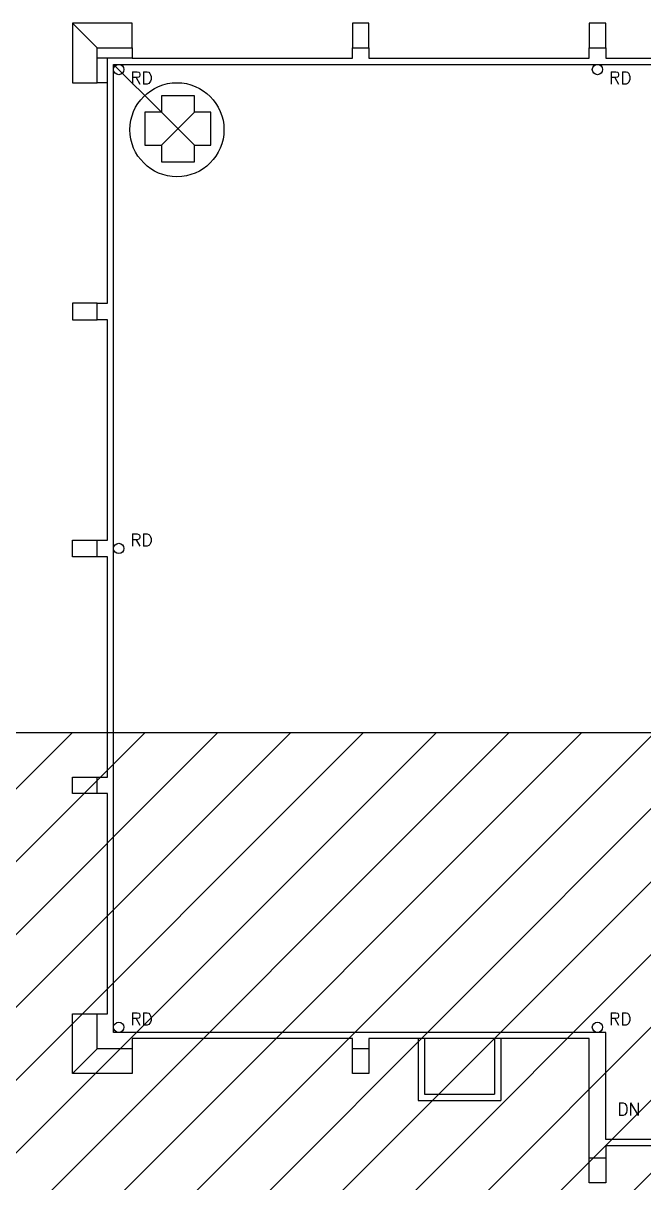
# Model space of a CAD drawing. Header units: inches. Extents: x 72602 to 350810, y -122122 to 43597.
# Drawn here: x 276451 to 291522, y 97 to 28247 of the extents above; entities that cross this region are included whole.
import ezdxf

# ---------------------------------------------------------------- set-up
doc = ezdxf.new("R2010")
doc.units = ezdxf.units.IN
doc.header["$MEASUREMENT"] = 0
doc.layers.add('M-HVAC-EQPM-NEW', color=5, linetype='Continuous')
doc.layers.add('M-X-BKGD', color=8, linetype='Continuous')
doc.styles.add('SIMS', font='simplex.shx')

msp = doc.modelspace()

# ---------------------------------------------------------------- hatches: boundary and pattern name
at = {"layer": 'M-HVAC-EQPM-NEW'}
h = msp.add_hatch(dxfattribs=at)
h.set_pattern_fill('ANSI31', color=1, scale=10000)
h.set_pattern_definition([(45, (111310, -84593.9), (-883.8835, 883.8835), [])])
h.paths.add_polyline_path([(249076, 11031), (293369, 11031), (293369, -22105), (249076, -22105)])

# ---------------------------------------------------------------- linework, layer by layer
at = {"layer": 'M-HVAC-EQPM-NEW', "color": 1}
msp.add_lwpolyline([(249076, 11031), (293369, 11031), (293369, -22105), (249076, -22105)], close=True, dxfattribs=at)
at = {"layer": 'M-X-BKGD'}
for p, q in [((278246, 27647), (277646, 28247)), ((278246, 27647), (277646, 28247)), ((279096, 27397), (278246, 27397)), ((279096, 27397), (278246, 27397)), ((278496, 26797), (278496, 27397)), ((278496, 26797), (278496, 27397)), ((278646, 27247), (279808, 26085)), ((278646, 27247), (279808, 26085)), ((279808, 26085), (280608, 25285)), ((280608, 26085), (279808, 25285)), ((279808, 26085), (280608, 25285)), ((280608, 26085), (279808, 25285)), ((286046, 3597), (286046, 2097)), ((286046, 3597), (286046, 2097)), ((286196, 3597), (286196, 2247)), ((286196, 3597), (286196, 2247)), ((287896, 3597), (287896, 2247)), ((287896, 3597), (287896, 2247)), ((288046, 3597), (288046, 2097)), ((288046, 3597), (288046, 2097)), ((278246, 3347), (277646, 2747)), ((278246, 3347), (277646, 2747)), ((286046, 2097), (288046, 2097)), ((286046, 2097), (288046, 2097)), ((286196, 2247), (287896, 2247)), ((286196, 2247), (287896, 2247))]:
    msp.add_line(p, q, dxfattribs=at)
for points in [[(279096, 27647), (279096, 28247), (277646, 28247), (277646, 26797), (278246, 26797)], [(279096, 27647), (279096, 28247), (277646, 28247), (277646, 26797), (278246, 26797)], [(284846, 27647), (284846, 28247), (284446, 28247), (284446, 27647)], [(284846, 27647), (284846, 28247), (284446, 28247), (284446, 27647)], [(290596, 27647), (290596, 28247), (290196, 28247), (290196, 27647)], [(290596, 27647), (290596, 28247), (290196, 28247), (290196, 27647)], [(295846, 997), (290596, 997), (290596, 697), (290196, 697), (290196, 3597), (284846, 3597), (284846, 3347), (284446, 3347), (284446, 3597), (279096, 3597), (279096, 3347), (278246, 3347), (278246, 4197), (278496, 4197), (278496, 9547), (278246, 9547), (278246, 9947), (278496, 9947), (278496, 15297), (278246, 15297), (278246, 15697), (278496, 15697), (278496, 21047), (278246, 21047), (278246, 21447), (278496, 21447), (278496, 26797), (278246, 26797), (278246, 27647), (279096, 27647), (279096, 27397), (284446, 27397), (284446, 27647), (284846, 27647), (284846, 27397), (290196, 27397), (290196, 27647), (290596, 27647), (290596, 27397), (295846, 27397)], [(295846, 997), (290596, 997), (290596, 697), (290196, 697), (290196, 3597), (284846, 3597), (284846, 3347), (284446, 3347), (284446, 3597), (279096, 3597), (279096, 3347), (278246, 3347), (278246, 4197), (278496, 4197), (278496, 9547), (278246, 9547), (278246, 9947), (278496, 9947), (278496, 15297), (278246, 15297), (278246, 15697), (278496, 15697), (278496, 21047), (278246, 21047), (278246, 21447), (278496, 21447), (278496, 26797), (278246, 26797), (278246, 27647), (279096, 27647), (279096, 27397), (284446, 27397), (284446, 27647), (284846, 27647), (284846, 27397), (290196, 27397), (290196, 27647), (290596, 27647), (290596, 27397), (295846, 27397)], [(295846, 3347), (295846, 1147), (290596, 1147), (290596, 3747), (278646, 3747), (278646, 27247), (295846, 27247)], [(295846, 3347), (295846, 1147), (290596, 1147), (290596, 3747), (278646, 3747), (278646, 27247), (295846, 27247)], [(278246, 21447), (277646, 21447), (277646, 21047), (278246, 21047)], [(278246, 21447), (277646, 21447), (277646, 21047), (278246, 21047)], [(278246, 15297), (277646, 15297), (277646, 15697), (278246, 15697)], [(278246, 15297), (277646, 15297), (277646, 15697), (278246, 15697)], [(278246, 9547), (277646, 9547), (277646, 9947), (278246, 9947)], [(278246, 9547), (277646, 9547), (277646, 9947), (278246, 9947)], [(279096, 3347), (279096, 2747), (277646, 2747), (277646, 4197), (278246, 4197)], [(279096, 3347), (279096, 2747), (277646, 2747), (277646, 4197), (278246, 4197)], [(284846, 3347), (284846, 2747), (284446, 2747), (284446, 3347)], [(284846, 3347), (284846, 2747), (284446, 2747), (284446, 3347)], [(290596, 697), (290596, 97), (290196, 97), (290196, 697)], [(290596, 697), (290596, 97), (290196, 97), (290196, 697)]]:
    msp.add_lwpolyline(points, dxfattribs=at)
msp.add_lwpolyline([(279408, 26085), (279408, 25285), (279808, 25285), (279808, 24885), (280608, 24885), (280608, 25285), (281008, 25285), (281008, 26085), (280608, 26085), (280608, 26485), (279808, 26485), (279808, 26085)], close=True, dxfattribs=at)
msp.add_lwpolyline([(279408, 26085), (279408, 25285), (279808, 25285), (279808, 24885), (280608, 24885), (280608, 25285), (281008, 25285), (281008, 26085), (280608, 26085), (280608, 26485), (279808, 26485), (279808, 26085)], close=True, dxfattribs=at)
for centre, radius in [((278771, 27122), 125), ((278771, 27122), 125), ((290396, 27122), 125), ((290396, 27122), 125), ((280185, 25661), 1142), ((280185, 25661), 1142), ((278771, 15497), 125), ((278771, 15497), 125), ((278771, 3872), 125), ((278771, 3872), 125), ((290396, 3872), 125), ((290396, 3872), 125)]:
    msp.add_circle(centre, radius, dxfattribs=at)

# ---------------------------------------------------------------- texts
at = {"layer": 'M-X-BKGD', "style": 'SIMS'}
for s, p in [('RD', (279054, 26769)), ('RD', (279054, 26769)), ('RD', (290679, 26769)), ('RD', (290679, 26769)), ('RD', (279054, 15551)), ('RD', (279054, 15551)), ('RD', (279054, 3926)), ('RD', (279054, 3926)), ('RD', (290679, 3926)), ('RD', (290679, 3926)), ('DN', (290880, 1735)), ('DN', (290880, 1735))]:
    msp.add_text(s, height=300, dxfattribs=at).set_placement(p)

doc.saveas('drawing.dxf')
